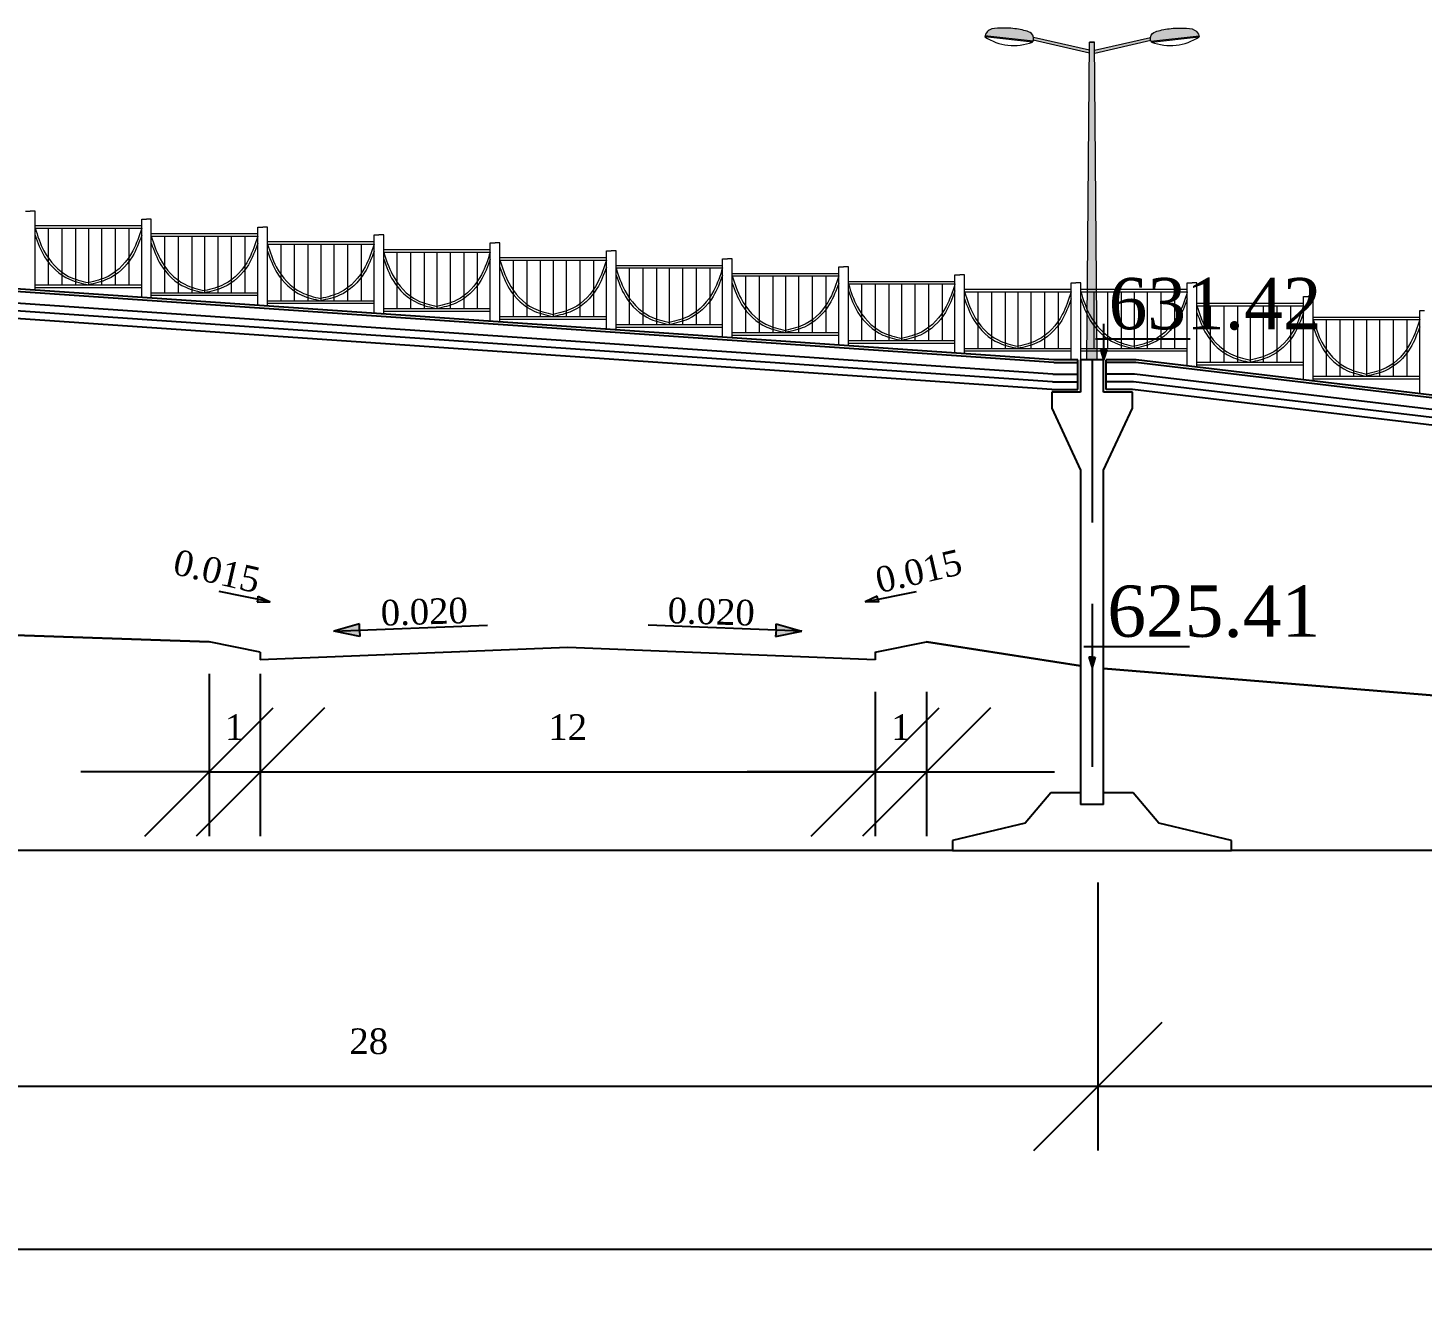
# Model space of a CAD drawing. Header units: millimetres. Extents: x -2123 to 34701, y -1286 to 835.
# Drawn here: x 251.38 to 278.58, y -378.75 to -353.68 of the extents above; entities that cross this region are included whole.
import ezdxf

# ---------------------------------------------------------------- set-up
doc = ezdxf.new("R2010")
doc.units = ezdxf.units.MM
doc.linetypes.add('невидимая2', pattern=[4.7625, 3.175, -1.5875])
doc.layers.get('0').update_dxf_attribs({"lineweight": 15})
doc.layers.add('дорога', color=126, linetype='Continuous', lineweight=25)
doc.layers.add('размери', color=250, linetype='Continuous')
doc.layers.add('розрізи', color=7, linetype='Continuous')
doc.styles.add('natasha', font='times.ttf', dxfattribs={"height": 2.5})
doc.styles.add('стиль2', font='times.ttf', dxfattribs={"height": 1})
doc.styles.add('стиль3', font='times.ttf', dxfattribs={"height": 0.5})
doc.dimstyles.new('Аннотативный$0', dxfattribs={"dimscale": 0, "dimtxt": 2.5, "dimasz": 2.5, "dimexe": 1.25, "dimexo": 0.625, "dimtad": 1, "dimtxsty": 'natasha', "dimblk": 'OBLIQUE', "dimcen": 2.5, "dimadec": 0, "dimazin": 0, "dimtfac": 1, "dimtmove": 0, "dimatfit": 3, "dimfxl": 1, "dimarcsym": 0})

# ---------------------------------------------------------------- blocks, each defined once
blk = doc.blocks.new('_Oblique')
at = {"color": 0, "linetype": 'ByBlock', "lineweight": -2}
blk.add_line((-0.5, -0.5), (0.5, 0.5), dxfattribs=at)
blk = doc.blocks.new('*D492')
at = {"layer": 'Defpoints', "color": 0, "transparency": 16777216}
for p in [(300.143, -369.724), (272.255, -370.35), (272.255, -374.328)]:
    blk.add_point(p, dxfattribs=at)
at = {"layer": 'розрізи', "color": 0, "lineweight": -2, "transparency": 16777216}
for p, q in [((300.143, -370.349), (300.143, -375.578)), ((272.255, -370.975), (272.255, -375.578)), ((300.143, -374.328), (272.255, -374.328))]:
    blk.add_line(p, q, dxfattribs=at)
at = {"layer": 'розрізи', "color": 0, "lineweight": -2, "transparency": 16777216, "xscale": 2.5, "yscale": 2.5, "zscale": 2.5, "rotation": 180}
blk.add_blockref('_Oblique', (272.255, -374.328), dxfattribs=at)
at = {"layer": 'розрізи', "color": 0, "lineweight": -2, "transparency": 16777216, "xscale": 2.5, "yscale": 2.5, "zscale": 2.5}
blk.add_blockref('_Oblique', (300.143, -374.328), dxfattribs=at)
at = {"layer": 'розрізи', "color": 0, "transparency": 16777216, "insert": (286.368, -373.449), "char_height": 0.5, "attachment_point": 5, "style": 'стиль3'}
blk.add_mtext('28', dxfattribs=at)
blk = doc.blocks.new('*D493')
at = {"layer": 'Defpoints', "color": 0, "transparency": 16777216}
for p in [(244.255, -369.725), (272.255, -369.725), (244.255, -374.328)]:
    blk.add_point(p, dxfattribs=at)
at = {"layer": 'розрізи', "color": 0, "lineweight": -2, "transparency": 16777216}
for p, q in [((244.255, -370.35), (244.255, -375.578)), ((272.255, -370.35), (272.255, -375.578)), ((272.255, -374.328), (244.255, -374.328))]:
    blk.add_line(p, q, dxfattribs=at)
at = {"layer": 'розрізи', "color": 0, "lineweight": -2, "transparency": 16777216, "xscale": 2.5, "yscale": 2.5, "zscale": 2.5, "rotation": 180}
blk.add_blockref('_Oblique', (244.255, -374.328), dxfattribs=at)
at = {"layer": 'розрізи', "color": 0, "lineweight": -2, "transparency": 16777216, "xscale": 2.5, "yscale": 2.5, "zscale": 2.5}
blk.add_blockref('_Oblique', (272.255, -374.328), dxfattribs=at)
at = {"layer": 'розрізи', "color": 0, "transparency": 16777216, "insert": (258.03, -373.449), "char_height": 0.5, "attachment_point": 5, "style": 'стиль3'}
blk.add_mtext('28', dxfattribs=at)
blk = doc.blocks.new('*D497')
at = {"layer": 'Defpoints', "color": 0, "transparency": 16777216}
for p in [(254.913, -365.653), (255.913, -365.653), (255.913, -368.192)]:
    blk.add_point(p, dxfattribs=at)
at = {"layer": 'розрізи', "color": 0, "lineweight": -2, "transparency": 16777216}
for p, q in [((254.913, -366.278), (254.913, -369.442)), ((255.913, -366.278), (255.913, -369.442)), ((254.913, -368.192), (252.413, -368.192)), ((254.913, -368.192), (255.913, -368.192)), ((255.913, -368.192), (258.413, -368.192))]:
    blk.add_line(p, q, dxfattribs=at)
at = {"layer": 'розрізи', "color": 0, "lineweight": -2, "transparency": 16777216, "xscale": 2.5, "yscale": 2.5, "zscale": 2.5}
blk.add_blockref('_Oblique', (254.913, -368.192), dxfattribs=at)
at = {"layer": 'розрізи', "color": 0, "lineweight": -2, "transparency": 16777216, "xscale": 2.5, "yscale": 2.5, "zscale": 2.5, "rotation": 180}
blk.add_blockref('_Oblique', (255.913, -368.192), dxfattribs=at)
at = {"layer": 'розрізи', "color": 0, "transparency": 16777216, "insert": (255.413, -367.317), "char_height": 0.5, "attachment_point": 5, "style": 'стиль3'}
blk.add_mtext('1', dxfattribs=at)
blk = doc.blocks.new('*D498')
at = {"layer": 'Defpoints', "color": 0, "transparency": 16777216}
for p in [(255.913, -366.003), (267.913, -366.003), (267.913, -368.192)]:
    blk.add_point(p, dxfattribs=at)
at = {"layer": 'розрізи', "color": 0, "lineweight": -2, "transparency": 16777216}
for p, q in [((255.913, -366.628), (255.913, -369.442)), ((267.913, -366.628), (267.913, -369.442)), ((255.913, -368.192), (267.913, -368.192))]:
    blk.add_line(p, q, dxfattribs=at)
at = {"layer": 'розрізи', "color": 0, "lineweight": -2, "transparency": 16777216, "xscale": 2.5, "yscale": 2.5, "zscale": 2.5, "rotation": 180}
blk.add_blockref('_Oblique', (255.913, -368.192), dxfattribs=at)
at = {"layer": 'розрізи', "color": 0, "lineweight": -2, "transparency": 16777216, "xscale": 2.5, "yscale": 2.5, "zscale": 2.5}
blk.add_blockref('_Oblique', (267.913, -368.192), dxfattribs=at)
at = {"layer": 'розрізи', "color": 0, "transparency": 16777216, "insert": (261.913, -367.317), "char_height": 0.5, "attachment_point": 5, "style": 'стиль3'}
blk.add_mtext('12', dxfattribs=at)
blk = doc.blocks.new('*D499')
at = {"layer": 'Defpoints', "color": 0, "transparency": 16777216}
for p in [(267.913, -366.003), (268.913, -366.003), (268.913, -368.192)]:
    blk.add_point(p, dxfattribs=at)
at = {"layer": 'розрізи', "color": 0, "lineweight": -2, "transparency": 16777216}
for p, q in [((267.913, -366.628), (267.913, -369.442)), ((268.913, -366.628), (268.913, -369.442)), ((267.913, -368.192), (265.413, -368.192)), ((267.913, -368.192), (268.913, -368.192)), ((268.913, -368.192), (271.413, -368.192))]:
    blk.add_line(p, q, dxfattribs=at)
at = {"layer": 'розрізи', "color": 0, "lineweight": -2, "transparency": 16777216, "xscale": 2.5, "yscale": 2.5, "zscale": 2.5}
blk.add_blockref('_Oblique', (267.913, -368.192), dxfattribs=at)
at = {"layer": 'розрізи', "color": 0, "lineweight": -2, "transparency": 16777216, "xscale": 2.5, "yscale": 2.5, "zscale": 2.5, "rotation": 180}
blk.add_blockref('_Oblique', (268.913, -368.192), dxfattribs=at)
at = {"layer": 'розрізи', "color": 0, "transparency": 16777216, "insert": (268.413, -367.317), "char_height": 0.5, "attachment_point": 5, "style": 'стиль3'}
blk.add_mtext('1', dxfattribs=at)
blk = doc.blocks.new('*D500')
at = {"layer": 'Defpoints', "color": 0, "transparency": 16777216}
for p in [(160.255, -374.328), (300.143, -374.328), (300.143, -377.499)]:
    blk.add_point(p, dxfattribs=at)
at = {"layer": 'размери', "color": 0, "lineweight": -2, "transparency": 16777216}
for p, q in [((160.255, -374.953), (160.255, -378.749)), ((300.143, -374.953), (300.143, -378.749)), ((160.255, -377.499), (300.143, -377.499))]:
    blk.add_line(p, q, dxfattribs=at)
at = {"layer": 'размери', "color": 0, "lineweight": -2, "transparency": 16777216, "xscale": 2.5, "yscale": 2.5, "zscale": 2.5, "rotation": 180}
blk.add_blockref('_Oblique', (160.255, -377.499), dxfattribs=at)
at = {"layer": 'размери', "color": 0, "lineweight": -2, "transparency": 16777216, "xscale": 2.5, "yscale": 2.5, "zscale": 2.5}
blk.add_blockref('_Oblique', (300.143, -377.499), dxfattribs=at)
at = {"layer": 'размери', "color": 0, "transparency": 16777216, "insert": (230.199, -376.62), "char_height": 0.5, "attachment_point": 5, "style": 'стиль3'}
blk.add_mtext('140', dxfattribs=at)

msp = doc.modelspace()

# ---------------------------------------------------------------- hatches: boundary and pattern name
at = {"layer": 'дорога', "lineweight": 5}
h = msp.add_hatch(color=0, dxfattribs=at)
h.dxf.hatch_style = 2
h.paths.add_polyline_path([(272.242, -359.955), (272.043, -359.956), (272.042, -360.153), (272.244, -360.153)])
h.paths.add_polyline_path([(272.092, -353.955), (272.192, -353.955), (272.242, -359.955), (272.042, -359.955)])
edge = h.paths.add_edge_path()
edge.add_spline(control_points=[(273.292, -353.934), (273.285, -353.917), (273.282, -353.893), (273.281, -353.864)], knot_values=[411.134828, 411.134828, 411.134828, 411.134828, 430.443611, 430.443611, 430.443611, 430.443611], degree=3, periodic=0)
edge.add_spline(control_points=[(273.281, -353.864), (273.304, -353.792), (273.366, -353.745), (273.691, -353.678), (273.905, -353.68), (274.124, -353.686), (274.207, -353.768), (274.227, -353.824), (274.23, -353.835)], knot_values=[0, 0, 0, 0, 32.530138, 77.21019, 130.242015, 174.657331, 196.410436, 202.267979, 202.267979, 202.267979, 202.267979], degree=3, periodic=0)
edge.add_line((274.23, -353.835), (273.292, -353.934))
edge = h.paths.add_edge_path()
edge.add_spline(control_points=[(273.281, -353.864), (273.282, -353.885), (273.283, -353.904), (273.287, -353.919)], knot_values=[416.32852, 416.32852, 416.32852, 416.32852, 430.443611, 430.443611, 430.443611, 430.443611], degree=3, periodic=0)
edge.add_line((273.287, -353.919), (272.194, -354.171))
edge.add_line((272.194, -354.171), (272.193, -354.111))
edge.add_line((272.193, -354.111), (273.281, -353.864))
edge = h.paths.add_edge_path()
edge.add_spline(control_points=[(270.053, -353.835), (270.056, -353.824), (270.077, -353.768), (270.16, -353.686), (270.379, -353.68), (270.593, -353.678), (270.918, -353.745), (270.98, -353.792), (271.003, -353.864)], knot_values=[0, 0, 0, 0, 5.857543, 27.610648, 72.025964, 125.057789, 169.737841, 202.267979, 202.267979, 202.267979, 202.267979], degree=3, periodic=0)
edge.add_spline(control_points=[(271.003, -353.864), (271.002, -353.893), (270.999, -353.917), (270.992, -353.934)], knot_values=[411.134828, 411.134828, 411.134828, 411.134828, 430.443611, 430.443611, 430.443611, 430.443611], degree=3, periodic=0)
edge.add_line((270.992, -353.934), (270.053, -353.835))
edge = h.paths.add_edge_path()
edge.add_line((272.091, -354.111), (272.09, -354.171))
edge.add_line((272.09, -354.171), (270.997, -353.919))
edge.add_spline(control_points=[(270.997, -353.919), (271, -353.904), (271.002, -353.885), (271.003, -353.864)], knot_values=[416.32852, 416.32852, 416.32852, 416.32852, 430.443611, 430.443611, 430.443611, 430.443611], degree=3, periodic=0)
edge.add_line((271.003, -353.864), (272.091, -354.111))
at = {"layer": 'розрізи'}
h = msp.add_hatch(color=256, dxfattribs=at)
h.dxf.hatch_style = 1
h.paths.add_polyline_path([(272.43, -359.953), (272.368, -359.953), (272.368, -360.153)])
h.paths.add_polyline_path([(272.368, -359.953), (272.305, -359.953), (272.368, -360.153)])
h = msp.add_hatch(color=256, dxfattribs=at)
h.dxf.hatch_style = 1
h.paths.add_polyline_path([(255.864, -364.824), (255.851, -364.881), (256.109, -364.873)])
h.paths.add_polyline_path([(255.874, -364.766), (255.864, -364.824), (256.109, -364.873)])
h.paths.add_polyline_path([(257.846, -365.427), (257.346, -365.446), (257.858, -365.551)])
h.paths.add_polyline_path([(257.849, -365.302), (257.346, -365.446), (257.846, -365.427)])
h.paths.add_polyline_path([(265.977, -365.302), (265.979, -365.427), (266.479, -365.446)])
h.paths.add_polyline_path([(266.479, -365.446), (265.979, -365.427), (265.967, -365.551)])
h.paths.add_polyline_path([(267.951, -364.766), (267.717, -364.873), (267.962, -364.824)])
h.paths.add_polyline_path([(267.962, -364.824), (267.717, -364.873), (267.974, -364.881)])
h = msp.add_hatch(color=256, dxfattribs=at)
h.dxf.hatch_style = 1
h.paths.add_polyline_path([(272.205, -365.953), (272.143, -365.953), (272.143, -366.153)])
h.paths.add_polyline_path([(272.143, -365.953), (272.08, -365.953), (272.143, -366.153)])

# ---------------------------------------------------------------- linework, layer by layer
at = {"layer": 'дорога', "color": 0, "lineweight": 5}
for p, q in [((270.979, -353.953), (270.05, -353.851)), ((270.992, -353.934), (270.053, -353.835)), ((272.09, -354.171), (270.997, -353.919)), ((272.091, -354.111), (271.003, -353.864)), ((272.193, -354.111), (273.281, -353.864)), ((272.194, -354.171), (273.287, -353.919)), ((273.292, -353.934), (274.23, -353.835)), ((273.304, -353.953), (274.234, -353.851)), ((272.042, -360.153), (272.092, -353.955)), ((272.092, -353.955), (272.192, -353.955)), ((272.192, -353.955), (272.092, -353.955)), ((272.244, -360.153), (272.192, -353.955)), ((272.089, -354.339), (272.089, -354.339)), ((272.195, -354.339), (272.195, -354.339)), ((251.332, -357.251), (251.426, -357.251)), ((251.52, -357.251), (251.426, -357.251)), ((251.52, -357.251), (251.426, -357.251)), ((251.52, -358.793), (251.52, -357.251)), ((253.599, -358.935), (253.599, -357.406)), ((253.599, -357.406), (253.693, -357.406)), ((253.787, -357.406), (253.693, -357.406)), ((253.787, -357.406), (253.693, -357.406)), ((253.787, -358.948), (253.787, -357.406)), ((251.52, -357.535), (253.599, -357.535)), ((251.52, -357.585), (253.599, -357.585)), ((251.777, -357.585), (251.777, -358.689)), ((252.042, -357.585), (252.042, -358.689)), ((252.308, -357.585), (252.308, -358.689)), ((252.559, -357.585), (252.559, -358.689)), ((252.815, -357.585), (252.815, -358.689)), ((253.081, -357.585), (253.081, -358.689)), ((253.346, -357.585), (253.346, -358.689)), ((253.787, -357.691), (255.866, -357.691)), ((253.787, -357.741), (255.866, -357.741)), ((254.044, -357.741), (254.044, -358.844)), ((254.31, -357.741), (254.31, -358.844)), ((254.575, -357.741), (254.575, -358.844)), ((254.826, -357.741), (254.826, -358.844)), ((255.082, -357.741), (255.082, -358.844)), ((255.348, -357.741), (255.348, -358.844)), ((255.613, -357.741), (255.613, -358.844)), ((255.866, -359.09), (255.866, -357.562)), ((255.866, -357.562), (255.96, -357.562)), ((256.054, -357.562), (255.96, -357.562)), ((256.054, -357.562), (255.96, -357.562)), ((256.054, -359.103), (256.054, -357.562)), ((258.133, -359.245), (258.133, -357.717)), ((258.133, -357.717), (258.227, -357.717)), ((258.321, -357.717), (258.227, -357.717)), ((258.321, -357.717), (258.227, -357.717)), ((258.321, -359.258), (258.321, -357.717)), ((256.054, -357.846), (258.133, -357.846)), ((256.054, -357.896), (258.133, -357.896)), ((256.311, -357.896), (256.311, -358.999)), ((256.577, -357.896), (256.577, -358.999)), ((256.842, -357.896), (256.842, -358.999)), ((257.093, -357.896), (257.093, -358.999)), ((257.349, -357.896), (257.349, -358.999)), ((257.615, -357.896), (257.615, -358.999)), ((257.88, -357.896), (257.88, -358.999)), ((258.321, -358.001), (260.4, -358.001)), ((260.4, -359.401), (260.4, -357.872)), ((260.4, -357.872), (260.494, -357.872)), ((260.588, -357.872), (260.494, -357.872)), ((260.588, -357.872), (260.494, -357.872)), ((260.588, -359.413), (260.588, -357.872)), ((258.321, -358.051), (260.4, -358.051)), ((258.578, -358.051), (258.578, -359.154)), ((258.844, -358.051), (258.844, -359.154)), ((259.109, -358.051), (259.109, -359.154)), ((259.36, -358.051), (259.36, -359.154)), ((259.616, -358.051), (259.616, -359.154)), ((259.882, -358.051), (259.882, -359.154)), ((260.148, -358.051), (260.148, -359.154)), ((260.588, -358.156), (262.667, -358.156)), ((260.588, -358.206), (262.667, -358.206)), ((260.845, -358.206), (260.845, -359.309)), ((261.111, -358.206), (261.111, -359.309)), ((261.376, -358.206), (261.376, -359.309)), ((261.627, -358.206), (261.627, -359.309)), ((261.883, -358.206), (261.883, -359.309)), ((262.149, -358.206), (262.149, -359.309)), ((262.415, -358.206), (262.415, -359.309)), ((262.667, -359.556), (262.667, -358.027)), ((262.667, -358.027), (262.761, -358.027)), ((262.855, -358.027), (262.761, -358.027)), ((262.855, -358.027), (262.761, -358.027)), ((262.855, -359.569), (262.855, -358.027)), ((264.934, -359.711), (264.934, -358.182)), ((264.934, -358.182), (265.028, -358.182)), ((265.122, -358.182), (265.028, -358.182)), ((265.122, -358.182), (265.028, -358.182)), ((265.122, -359.724), (265.122, -358.182)), ((262.855, -358.311), (264.934, -358.311)), ((262.855, -358.361), (264.934, -358.361)), ((263.112, -358.361), (263.112, -359.465)), ((263.378, -358.361), (263.378, -359.465)), ((263.643, -358.361), (263.643, -359.465)), ((263.894, -358.361), (263.894, -359.465)), ((264.15, -358.361), (264.15, -359.465)), ((264.416, -358.361), (264.416, -359.465)), ((264.682, -358.361), (264.682, -359.465)), ((265.122, -358.466), (267.201, -358.466)), ((265.122, -358.516), (267.201, -358.516)), ((265.379, -358.516), (265.379, -359.62)), ((265.645, -358.516), (265.645, -359.62)), ((265.911, -358.516), (265.911, -359.62)), ((266.161, -358.516), (266.161, -359.62)), ((266.417, -358.516), (266.417, -359.62)), ((266.683, -358.516), (266.683, -359.62)), ((266.949, -358.516), (266.949, -359.62)), ((267.201, -359.866), (267.201, -358.337)), ((267.201, -358.337), (267.295, -358.337)), ((267.389, -358.337), (267.295, -358.337)), ((267.389, -358.337), (267.295, -358.337)), ((267.389, -359.879), (267.389, -358.337)), ((269.468, -360.021), (269.468, -358.492)), ((269.468, -358.492), (269.562, -358.492)), ((269.656, -358.492), (269.562, -358.492)), ((269.656, -358.492), (269.562, -358.492)), ((269.656, -360.034), (269.656, -358.492)), ((251.52, -358.689), (253.599, -358.689)), ((251.52, -358.739), (253.599, -358.739)), ((267.389, -358.622), (269.468, -358.622)), ((267.389, -358.672), (269.468, -358.672)), ((267.646, -358.672), (267.646, -359.775)), ((267.912, -358.672), (267.912, -359.775)), ((268.178, -358.672), (268.178, -359.775)), ((268.428, -358.672), (268.428, -359.775)), ((268.684, -358.672), (268.684, -359.775)), ((268.95, -358.672), (268.95, -359.775)), ((269.216, -358.672), (269.216, -359.775)), ((269.656, -358.777), (271.735, -358.777)), ((269.656, -358.827), (271.735, -358.827)), ((269.913, -358.827), (269.913, -359.93)), ((270.179, -358.827), (270.179, -359.93)), ((270.445, -358.827), (270.445, -359.93)), ((270.696, -358.827), (270.696, -359.93)), ((270.951, -358.827), (270.951, -359.93)), ((271.217, -358.827), (271.217, -359.93)), ((271.483, -358.827), (271.483, -359.93)), ((271.735, -360.153), (271.735, -358.648)), ((271.735, -358.648), (271.829, -358.648)), ((271.923, -358.648), (271.829, -358.648)), ((271.923, -358.648), (271.829, -358.648)), ((271.923, -360.153), (271.923, -358.648)), ((271.923, -358.777), (274.002, -358.777)), ((271.923, -358.827), (274.002, -358.827)), ((272.18, -358.827), (272.18, -359.93)), ((272.446, -358.827), (272.446, -359.93)), ((272.712, -358.827), (272.712, -359.93)), ((272.963, -358.827), (272.963, -359.93)), ((273.218, -358.827), (273.218, -359.93)), ((273.484, -358.827), (273.484, -359.93)), ((273.75, -358.827), (273.75, -359.93)), ((274.002, -360.272), (274.002, -358.648)), ((274.002, -358.648), (274.096, -358.648)), ((274.19, -358.648), (274.096, -358.648)), ((274.19, -358.648), (274.096, -358.648)), ((274.19, -360.295), (274.19, -358.648)), ((253.787, -358.844), (255.866, -358.844)), ((253.787, -358.894), (255.866, -358.894)), ((256.054, -358.999), (258.133, -358.999)), ((256.054, -359.049), (258.133, -359.049)), ((274.19, -359.048), (276.269, -359.048)), ((274.19, -359.098), (276.269, -359.098)), ((274.447, -359.098), (274.447, -360.201)), ((274.713, -359.098), (274.713, -360.201)), ((274.979, -359.098), (274.979, -360.201)), ((275.23, -359.098), (275.23, -360.201)), ((275.485, -359.098), (275.485, -360.201)), ((275.751, -359.098), (275.751, -360.201)), ((276.017, -359.098), (276.017, -360.201)), ((276.269, -360.543), (276.269, -358.919)), ((276.269, -358.919), (276.363, -358.919)), ((276.457, -358.919), (276.363, -358.919)), ((276.457, -358.919), (276.363, -358.919)), ((276.457, -360.566), (276.457, -358.919)), ((258.321, -359.154), (260.4, -359.154)), ((258.321, -359.204), (260.4, -359.204)), ((260.588, -359.309), (262.667, -359.309)), ((260.588, -359.359), (262.667, -359.359)), ((276.457, -359.319), (278.536, -359.319)), ((276.457, -359.369), (278.536, -359.369)), ((276.714, -359.369), (276.714, -360.472)), ((276.98, -359.369), (276.98, -360.472)), ((277.246, -359.369), (277.246, -360.472)), ((277.497, -359.369), (277.497, -360.472)), ((277.753, -359.369), (277.753, -360.472)), ((278.018, -359.369), (278.018, -360.472)), ((278.284, -359.369), (278.284, -360.472)), ((278.536, -360.814), (278.536, -359.189)), ((278.536, -359.189), (278.63, -359.189)), ((262.855, -359.465), (264.934, -359.465)), ((262.855, -359.515), (264.934, -359.515)), ((265.122, -359.62), (267.201, -359.62)), ((265.122, -359.67), (267.201, -359.67)), ((267.389, -359.775), (269.468, -359.775)), ((267.389, -359.825), (269.468, -359.825)), ((269.656, -359.93), (271.735, -359.93)), ((269.656, -359.98), (271.735, -359.98)), ((271.923, -359.93), (274.002, -359.93)), ((271.923, -359.98), (274.002, -359.98)), ((274.19, -360.201), (276.269, -360.201)), ((274.19, -360.251), (276.269, -360.251)), ((276.457, -360.472), (278.536, -360.472)), ((276.457, -360.522), (278.536, -360.522))]:
    msp.add_line(p, q, dxfattribs=at)
for centre, start, end in [((270.612, -353.021), 235.9191, 291.5235), ((273.672, -353.021), 248.4765, 304.0809)]:
    msp.add_arc(centre, 1.002, start, end, dxfattribs=at)
for points, knots in [([(271.003, -353.864), (270.98, -353.792), (270.918, -353.745), (270.593, -353.678), (270.379, -353.68), (270.16, -353.686), (270.073, -353.771), (270.052, -353.837), (270.05, -353.851)], [0, 0, 0, 0, 32.530138, 77.21019, 130.242015, 174.657331, 196.410436, 205.373259, 205.373259, 205.373259, 205.373259]), ([(270.979, -353.953), (270.98, -353.953), (270.997, -353.935), (271.001, -353.905), (271.003, -353.864)], [402.843137, 402.843137, 402.843137, 402.843137, 403.371236, 430.443611, 430.443611, 430.443611, 430.443611]), ([(273.281, -353.864), (273.304, -353.792), (273.366, -353.745), (273.691, -353.678), (273.905, -353.68), (274.124, -353.686), (274.21, -353.771), (274.232, -353.837), (274.234, -353.851)], [0, 0, 0, 0, 32.530138, 77.21019, 130.242015, 174.657331, 196.410436, 205.373259, 205.373259, 205.373259, 205.373259]), ([(273.304, -353.953), (273.304, -353.953), (273.287, -353.935), (273.282, -353.905), (273.281, -353.864)], [402.843137, 402.843137, 402.843137, 402.843137, 403.371236, 430.443611, 430.443611, 430.443611, 430.443611])]:
    msp.add_open_spline(points, degree=3, knots=knots, dxfattribs=at)
for points in [[(251.52, -357.585), (251.692, -358.028), (252.174, -358.525), (252.559, -358.647)], [(251.52, -357.724), (251.704, -358.142), (252.191, -358.582), (252.559, -358.689)], [(253.599, -357.585), (253.426, -358.028), (252.944, -358.525), (252.559, -358.647)], [(253.599, -357.724), (253.414, -358.142), (252.927, -358.582), (252.559, -358.689)], [(253.787, -357.741), (253.959, -358.183), (254.441, -358.68), (254.826, -358.803)], [(255.866, -357.741), (255.693, -358.183), (255.211, -358.68), (254.826, -358.803)], [(253.787, -357.879), (253.971, -358.297), (254.458, -358.738), (254.826, -358.844)], [(255.866, -357.879), (255.681, -358.297), (255.194, -358.738), (254.826, -358.844)], [(256.054, -357.896), (256.226, -358.338), (256.708, -358.835), (257.093, -358.958)], [(258.133, -357.896), (257.96, -358.338), (257.478, -358.835), (257.093, -358.958)], [(256.054, -358.034), (256.238, -358.452), (256.725, -358.893), (257.093, -358.999)], [(258.133, -358.034), (257.948, -358.452), (257.461, -358.893), (257.093, -358.999)], [(258.321, -358.051), (258.493, -358.493), (258.975, -358.991), (259.36, -359.113)], [(258.321, -358.189), (258.505, -358.608), (258.993, -359.048), (259.36, -359.154)], [(260.4, -358.051), (260.228, -358.493), (259.745, -358.991), (259.36, -359.113)], [(260.4, -358.189), (260.215, -358.608), (259.728, -359.048), (259.36, -359.154)], [(260.588, -358.206), (260.76, -358.648), (261.242, -359.146), (261.627, -359.268)], [(262.667, -358.206), (262.495, -358.648), (262.012, -359.146), (261.627, -359.268)], [(260.588, -358.344), (260.772, -358.763), (261.26, -359.203), (261.627, -359.309)], [(262.667, -358.344), (262.482, -358.763), (261.995, -359.203), (261.627, -359.309)], [(262.855, -358.361), (263.027, -358.803), (263.509, -359.301), (263.894, -359.423)], [(262.855, -358.499), (263.039, -358.918), (263.527, -359.358), (263.894, -359.465)], [(264.934, -358.361), (264.762, -358.803), (264.279, -359.301), (263.894, -359.423)], [(264.934, -358.499), (264.749, -358.918), (264.262, -359.358), (263.894, -359.465)], [(265.122, -358.516), (265.294, -358.958), (265.776, -359.456), (266.161, -359.578)], [(267.201, -358.516), (267.029, -358.958), (266.546, -359.456), (266.161, -359.578)], [(265.122, -358.655), (265.306, -359.073), (265.794, -359.513), (266.161, -359.62)], [(267.201, -358.655), (267.016, -359.073), (266.529, -359.513), (266.161, -359.62)], [(267.389, -358.672), (267.561, -359.114), (268.043, -359.611), (268.428, -359.734)], [(267.389, -358.81), (267.574, -359.228), (268.061, -359.669), (268.428, -359.775)], [(269.468, -358.672), (269.296, -359.114), (268.813, -359.611), (268.428, -359.734)], [(269.468, -358.81), (269.283, -359.228), (268.796, -359.669), (268.428, -359.775)], [(269.656, -358.827), (269.828, -359.269), (270.311, -359.766), (270.696, -359.889)], [(271.735, -358.827), (271.563, -359.269), (271.081, -359.766), (270.696, -359.889)], [(271.923, -358.827), (272.095, -359.269), (272.578, -359.766), (272.963, -359.889)], [(274.002, -358.827), (273.83, -359.269), (273.348, -359.766), (272.963, -359.889)], [(269.656, -358.965), (269.841, -359.383), (270.328, -359.824), (270.696, -359.93)], [(271.735, -358.965), (271.551, -359.383), (271.063, -359.824), (270.696, -359.93)], [(271.923, -358.965), (272.108, -359.383), (272.595, -359.824), (272.963, -359.93)], [(274.002, -358.965), (273.818, -359.383), (273.33, -359.824), (272.963, -359.93)], [(274.19, -359.098), (274.362, -359.54), (274.845, -360.037), (275.23, -360.16)], [(276.269, -359.098), (276.097, -359.54), (275.615, -360.037), (275.23, -360.16)], [(274.19, -359.236), (274.375, -359.654), (274.862, -360.095), (275.23, -360.201)], [(276.269, -359.236), (276.085, -359.654), (275.597, -360.095), (275.23, -360.201)], [(276.457, -359.369), (276.629, -359.811), (277.112, -360.308), (277.497, -360.431)], [(278.536, -359.369), (278.364, -359.811), (277.882, -360.308), (277.497, -360.431)], [(276.457, -359.507), (276.642, -359.925), (277.129, -360.366), (277.497, -360.472)], [(278.536, -359.507), (278.352, -359.925), (277.864, -360.366), (277.497, -360.472)]]:
    msp.add_spline(points, degree=3, dxfattribs=at)
at = {"layer": 'розрізи'}
for p, q in [((271.395, -360.203), (244.97, -358.395)), ((271.398, -360.153), (244.973, -358.345)), ((271.369, -360.582), (244.944, -358.774)), ((271.379, -360.433), (244.954, -358.624)), ((271.355, -360.731), (244.93, -358.923)), ((272.208, -359.744), (274.06, -359.744)), ((271.868, -360.153), (271.398, -360.153)), ((272.368, -360.153), (271.918, -360.153)), ((272.368, -359.953), (272.305, -359.953)), ((272.305, -359.953), (272.368, -360.153)), ((272.368, -359.953), (272.43, -359.953)), ((272.43, -359.953), (272.368, -360.153)), ((273.005, -360.153), (272.418, -360.153)), ((299.43, -363.311), (273.005, -360.153)), ((271.379, -360.433), (271.868, -360.433)), ((271.395, -360.203), (271.868, -360.203)), ((272.999, -360.203), (272.418, -360.203)), ((272.972, -360.431), (272.418, -360.431)), ((299.397, -363.589), (272.972, -360.431)), ((299.424, -363.36), (272.999, -360.203)), ((271.369, -360.582), (271.868, -360.582)), ((272.954, -360.58), (272.418, -360.58)), ((299.355, -363.888), (272.93, -360.731)), ((299.379, -363.738), (272.954, -360.58)), ((256.109, -364.873), (255.109, -364.673)), ((255.864, -364.824), (255.874, -364.766)), ((255.874, -364.766), (256.109, -364.873)), ((267.717, -364.873), (268.717, -364.673)), ((267.951, -364.766), (267.717, -364.873)), ((267.962, -364.824), (267.951, -364.766)), ((255.864, -364.824), (255.851, -364.881)), ((255.851, -364.881), (256.109, -364.873)), ((267.974, -364.881), (267.717, -364.873)), ((267.962, -364.824), (267.974, -364.881)), ((257.849, -365.302), (257.346, -365.446)), ((257.346, -365.446), (260.346, -365.328)), ((257.846, -365.427), (257.849, -365.302)), ((266.479, -365.446), (263.479, -365.328)), ((265.979, -365.427), (265.977, -365.302)), ((265.977, -365.302), (266.479, -365.446)), ((257.858, -365.551), (257.346, -365.446)), ((257.846, -365.427), (257.858, -365.551)), ((265.979, -365.427), (265.967, -365.551)), ((265.967, -365.551), (266.479, -365.446)), ((255.913, -365.853), (254.913, -365.653)), ((261.913, -365.767), (255.913, -366.003)), ((255.913, -365.853), (255.913, -366.003)), ((267.913, -366.003), (261.913, -365.767)), ((267.913, -365.853), (268.913, -365.653)), ((267.913, -365.853), (267.913, -366.003)), ((271.983, -365.744), (274.045, -365.744)), ((272.143, -365.953), (272.08, -365.953)), ((272.08, -365.953), (272.143, -366.153)), ((272.143, -365.953), (272.205, -365.953)), ((272.205, -365.953), (272.143, -366.153)), ((269.418, -369.725), (246.867, -369.725)), ((297.418, -369.725), (274.867, -369.725))]:
    msp.add_line(p, q, dxfattribs=at)
at = {"layer": 'розрізи', "linetype": 'невидимая2'}
for p, q in [((272.368, -359.453), (272.368, -360.153)), ((272.143, -360.153), (272.143, -368.825)), ((272.143, -365.453), (272.143, -366.153))]:
    msp.add_line(p, q, dxfattribs=at)
at = {"layer": 'розрізи', "color": 7}
for p, q in [((271.868, -360.731), (271.868, -360.153)), ((271.918, -360.153), (271.918, -360.781)), ((272.368, -360.781), (272.368, -360.153)), ((272.418, -360.731), (272.418, -360.153)), ((271.355, -360.731), (271.868, -360.731)), ((272.93, -360.731), (272.418, -360.731)), ((271.918, -360.781), (271.355, -360.781)), ((271.355, -360.781), (271.355, -361.094)), ((272.93, -360.781), (272.368, -360.781)), ((272.93, -361.094), (272.93, -360.781)), ((271.355, -361.094), (271.918, -362.307)), ((272.368, -362.307), (272.93, -361.094)), ((271.918, -362.307), (271.918, -368.825)), ((272.368, -368.825), (272.368, -362.307)), ((271.337, -368.6), (270.837, -369.194)), ((271.918, -368.6), (271.337, -368.6)), ((272.948, -368.6), (272.368, -368.6)), ((273.448, -369.194), (272.948, -368.6)), ((272.368, -368.825), (271.918, -368.825)), ((270.837, -369.194), (269.418, -369.532)), ((274.867, -369.532), (273.448, -369.194)), ((269.418, -369.532), (269.418, -369.725)), ((274.867, -369.725), (274.867, -369.532)), ((269.418, -369.725), (274.867, -369.725))]:
    msp.add_line(p, q, dxfattribs=at)
at = {"layer": 'розрізи', "color": 7, "lineweight": 20}
msp.add_line((272.368, -360.781), (272.93, -360.781), dxfattribs=at)
at = {"layer": 'розрізи', "lineweight": 30}
for p, q in [((254.913, -365.653), (244.368, -365.302)), ((271.918, -366.119), (268.913, -365.653)), ((299.918, -368.422), (272.368, -366.172))]:
    msp.add_line(p, q, dxfattribs=at)

# ---------------------------------------------------------------- texts
at = {"layer": 'розрізи', "char_height": 1, "attachment_point": 1, "style": 'стиль3'}
for s, insert in [('631.42', (272.467, -358.555)), ('625.41', (272.441, -364.555))]:
    msp.add_mtext_dynamic_manual_height_columns(s, width=4.53896, gutter_width=2.5, heights=[0], dxfattribs=dict(at, insert=insert))
at = {"layer": 'розрізи', "char_height": 0.5, "style": 'стиль2'}
for s, insert, attachment_point, rotation in [('0.015', (255.95, -364.22), 3, 347.044), ('0.015', (267.876, -364.22), 1, 12.956), ('0.020', (258.256, -364.84), 1, 1.744), ('0.020', (265.569, -364.84), 3, 358.256)]:
    msp.add_mtext_dynamic_manual_height_columns(s, width=2.1346, gutter_width=5, heights=[0], dxfattribs=dict(at, insert=insert, attachment_point=attachment_point, rotation=rotation))

# ---------------------------------------------------------------- dimensions: what is measured, and where the dimension line sits
at = {"layer": 'размери'}
dim = msp.add_linear_dim(base=(300.143, -377.499), p1=(160.255, -374.328), p2=(300.143, -374.328), text='140', dimstyle='Аннотативный$0', override={"dimtxsty": 'стиль3'}, dxfattribs=at)
dim.commit()
dim.dimension.update_dxf_attribs({"geometry": '*D500', "text_midpoint": (230.199, -376.62)})
at = {"layer": 'розрізи'}
for base, p1, p2, picture, middle in [((255.913, -368.192), (254.913, -365.653), (255.913, -365.653), '*D497', (255.413, -368.192)), ((268.913, -368.192), (267.913, -366.003), (268.913, -366.003), '*D499', (268.413, -368.192)), ((244.255, -374.328), (272.255, -369.725), (244.255, -369.725), '*D493', (258.03, -374.328))]:
    dim = msp.add_linear_dim(base=base, p1=p1, p2=p2, dimstyle='Аннотативный$0', override={"dimtxsty": 'стиль3'}, dxfattribs=at)
    dim.commit()
    dim.dimension.update_dxf_attribs({"geometry": picture, "text_midpoint": middle, "dimtype": 160})
dim = msp.add_linear_dim(base=(267.913, -368.192), p1=(255.913, -366.003), p2=(267.913, -366.003), dimstyle='Аннотативный$0', override={"dimtxsty": 'стиль3'}, dxfattribs=at)
dim.commit()
dim.dimension.update_dxf_attribs({"geometry": '*D498', "text_midpoint": (261.913, -367.317)})
dim = msp.add_linear_dim(base=(272.255, -374.328), p1=(300.143, -369.724), p2=(272.255, -370.35), text='28', dimstyle='Аннотативный$0', override={"dimtxsty": 'стиль3'}, dxfattribs=at)
dim.commit()
dim.dimension.update_dxf_attribs({"geometry": '*D492', "text_midpoint": (286.368, -374.328), "dimtype": 160})

doc.saveas('drawing.dxf')
